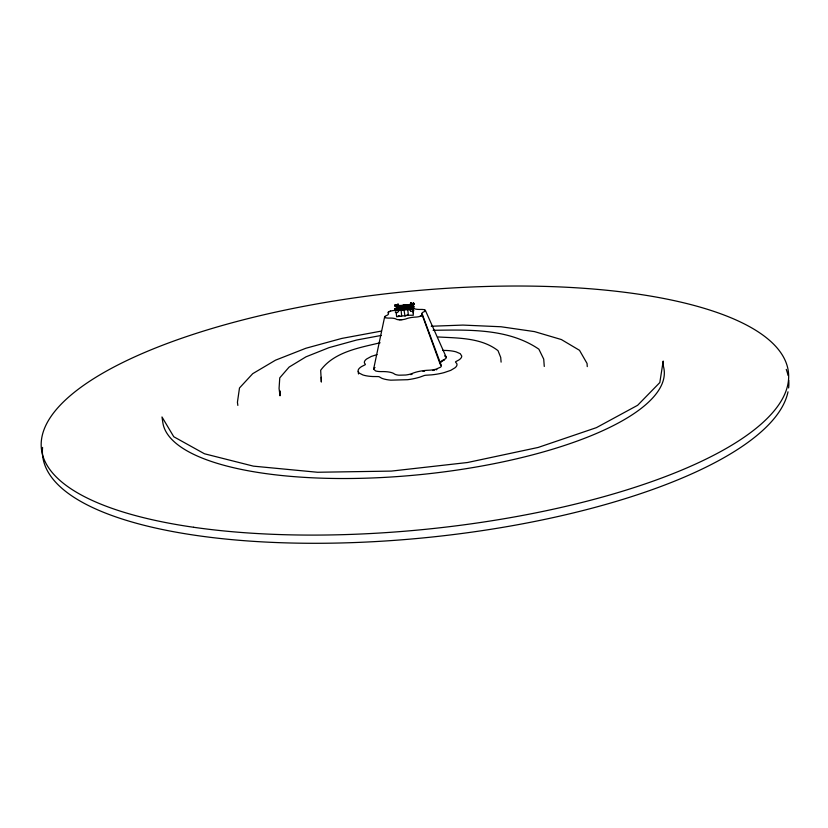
<?xml version="1.0" encoding="UTF-8"?>
<svg xmlns="http://www.w3.org/2000/svg" width="828" height="828" viewBox="0 0 828 828"><rect width="100%" height="100%" fill="white"/><g stroke="black" fill="none" stroke-linecap="round" stroke-linejoin="round"><path stroke-width="1.24" d="M411.557 309.258C414.321 307.768 408.163 307.768 411.009 306.929M410.026 304.932L410.45 304.487L410.781 306.629M410.409 308.74L401 309.465L410.295 308.772M409.26 308.264L408.711 308.378L409.311 308.74M409.425 304.663L408.928 305.128M409.477 305.025L409.436 304.549M410.45 310.873L410.295 308.264L410.409 309.434L398.413 310.521L398.113 308.347L396.933 308.378M408.763 308.74L408.711 308.264M408.214 308.751L407.624 308.264L408.339 315.24L396.612 316.741L396.167 312.384M408.163 308.264L407.624 308.264M408.39 305.221L407.78 304.952L408.183 309.351M407.252 308.844L406.838 308.937M407.438 305.294L407.397 304.818M406.413 309.02L405.999 309.113M406.631 305.387L406.589 304.787M407.045 305.284L406.993 304.808M405.534 308.73L405.161 309.299M405.813 305.232L405.761 304.756M406.217 305.242L406.175 304.766M404.747 309.393L403.867 308.989L404.964 315.986M404.933 304.714L404.157 305.273M405.399 305.211L405.347 304.735M403.453 308.979L403.505 309.455M403.681 305.004L403.319 305.449M403.743 305.356L403.691 304.89M403.919 309.475L403.867 308.989M402.636 308.937L402.677 309.413M402.853 305.066L402.48 305.635M403.091 309.434L403.039 308.958M280.299 391.023L280.009 395.794L279.067 388.435L279.76 377.858L289.096 367.094L305.987 356.827L329.047 347.636L356.713 340.008L381.222 335.443M401.808 308.906L401.859 309.382M402.015 305.377L401.663 305.822M402.066 305.729L402.015 305.253M402.273 309.403L402.222 308.916M401.445 309.361L401.404 308.885M400.659 305.553L401.176 305.439L401.663 309.941M400.711 306.029L400.669 305.439M400.172 306.029L400.131 305.439L399.634 305.915M398.423 309.631L398.423 308.223L399.303 307.685L398.744 307.271L399.593 306.971L398.796 307.85M397.606 307.24L397.895 306.329L397.295 306.246L398.289 307.064L396.985 307.612L397.616 307.467L397.409 305.967L397.523 307.126L398.237 306.95L399.044 305.449L397.368 305.584M398.785 307.726L397.947 308.233L398.672 309.475L398.009 310.034M395.67 310.645L396.581 310.572L396.426 309.082L395.142 308.585L395.298 310.603L395.66 309.092M396.902 307.581L397.844 307.333L397.73 306.205M397.564 306.991L396.922 307.271L398.061 306.464L397.171 306.588M397.388 307.602L397.336 308.44L396.881 307.902L398.289 307.064M396.519 309.92C394.2 310.5 398.547 309.03 397.875 310.365L396.581 310.572M440.951 365.055A10.867 3.26 -5.6 0 1 440.527 367.177L436.004 369.174A10.867 3.26 -5.6 0 1 429.194 370.199A18.392 5.62 -5.6 0 0 412.096 373.511A10.919 3.291 -5.9 0 1 405.792 375.012L398.961 375.198A10.919 3.291 -5.9 0 1 394.438 374.008A18.268 5.537 -6.2 0 0 381.211 371.596A10.795 3.219 -6.1 0 1 375.612 370.934L373.614 369.153L384.637 316.907A6.044 1.615 -5.9 0 1 385.941 315.81A9.977 2.65 -6.1 0 0 388.094 313.015A5.993 1.584 -5.9 0 1 388.446 311.97L391.013 310.976A5.993 1.584 -5.9 0 1 394.739 310.428A9.864 2.587 -5.9 0 0 395.587 310.386M407.78 304.952C407.045 305.18 399.665 306.96 398.651 305.449M400.99 308.865L400.431 308.968L400.99 308.865L401.652 315.841M413.389 308.202L413.451 307.136M411.889 307.685C414.124 306.909 414.393 309.527 412.034 309.175M412.644 304.207C416.919 303.452 409.86 307.157 413.638 302.82M410.502 310.79C410.574 311.877 415.097 311.09 413.555 310.293M410.553 303.307L410.998 303.007L410.76 303.938M410.595 304.062C412.447 303.234 414.942 306.008 413.141 303.39M397.295 309.796C398.164 308.896 399.406 310.086 398.775 309.258M397.295 310.314C396.612 308.099 399.758 308.451 396.829 309.03L397.047 310.562L396.933 309.889M395.298 310.603L394.728 309.672L395.422 309.299M395.308 306.184L394.966 304.745L395.67 304.963C396.126 308.037 393.9 304.756 396.426 305.842C398.051 307.002 393.714 306.298 396.136 305.739M395.298 304.611L395.618 306.495M395.049 305.573L396.115 305.128M409.891 307.323L410.512 306.795L399.655 307.55M398.589 315.706L397.926 316.275L399.831 315.934M410.854 305.304L411.371 305.987M411.04 305.139L411.661 304.942L411.112 306.122L412.779 306.629L411.868 306.008M412.52 306.277L411.516 306.308L411.578 304.683L411.319 305.511M412.23 307.136L411.982 304.663L411.412 304.818M409.839 306.733L410.45 306.205L404.623 306.246M410.709 305.946L412.075 305.097L410.709 305.946L412.106 306.795M410.346 306.681L410.988 306.122L407.862 306.236M396.954 309.517L394.687 308.958L395.722 308.378M397.957 308.73C400.452 310.21 396.85 314.64 395.256 312.042M413.451 308.834L413.752 307.83M411.268 303.7L410.429 304.859L411.982 304.663M398.61 306.039L399.044 305.449M395.546 305.335L396.053 305.708M411.03 307.188L410.75 309.206L410.802 307.095L411.205 308.534L411.485 307.705M411.216 306.836L412.53 306.06M412.054 306.319L412.354 306.888M397.461 308.295L398.361 307.757L398.061 306.464M399.303 307.685L398.475 308.813L398.423 308.223M397.533 308.337L397.554 306.764M397.792 306.857L397.005 306.018L397.844 307.095M413.037 304.207L412.634 303.524M413.068 303.534L413.896 303.752M421.752 315.675L419.444 316.544A6.065 1.625 -5.7 0 1 415.656 317.093A10.184 2.753 -5.7 0 0 406.124 318.842A6.086 1.635 -5.8 0 1 402.625 319.618L398.837 319.763A6.086 1.635 -5.8 0 1 396.312 319.204A10.143 2.732 -6 0 0 388.922 318.087A6.044 1.615 -5.9 0 1 385.786 317.786L384.637 316.907M388.705 311.814L390.568 311.09M413.679 306.877L414.217 306.484L413.7 306.194M395.049 310.034L396.146 309.765M413.224 304.218L413.959 303.866L413.244 303.648M396.426 305.842L398.392 305.149L397.792 304.921M410.823 308.523L411.205 308.534M407.686 309.196L410.336 308.885L409.756 308.461M410.978 307.778L412.354 307.695C411.568 308.834 414.931 308.316 413.131 308.316M398.102 304.259L398.454 305.77L397.005 306.018M419.899 316.42L422.001 315.52A6.065 1.625 -5.7 0 0 422.28 314.454A10.06 2.691 -5.5 0 1 424.226 311.649A6.013 1.594 -5.7 0 0 425.437 310.572L424.215 309.713A6.013 1.594 -5.7 0 0 421.059 309.434A9.905 2.608 -5.6 0 1 413.689 308.368M436.066 369.816L436.863 369.567M413.234 307.354L413.327 308.968L412.458 309.123M395.194 308.44L396.022 308.244M413.338 303.421L410.315 303.483L411.185 302.872M395.805 309.217L395.194 309.838M377.03 354.581L371.275 356.454L366.711 358.948A25.999 7.628 -6 0 0 364.382 362.788L365.314 364.299A2.339 0.693 -6.3 0 1 364.858 364.91L361.588 366.566A26.413 7.876 -6.1 0 0 358.089 370.551L358.503 373.977M404.985 315.737L408.287 315.002M404.633 306.101L398.206 307.281L399.365 308.275M397.543 308.544L397.171 308.616M397.326 308.244L397.906 308.254L398.009 310.231M412.882 308.451L411.061 308.616M380.114 342.782C359.186 347.812 334.233 351.879 320.664 370.271L321.347 382.05L321.264 377.289M381.335 331.086L341.829 338.414L305.863 348.257L275.486 360.19L252.726 373.666L239.489 387.98L237.429 402.253L237.853 405.409M409.808 306.495L399.541 307.426L399.8 309.941M399.334 309.165L400.059 309.641L399.883 309.061M398.371 309.455L398.899 309.351M399.458 309.258L400.007 309.154M401.042 309.351L398.392 309.931M407.831 305.428L410.574 304.828L410.595 303.224M395.163 306.319L395.235 305.563M394.842 310.417L394.728 309.672M396.871 308.026L397.492 308.057M414.021 304.487L413.721 303.783M411.464 305.294L411.682 304.683M397.336 306.898L397.947 306.805M410.895 305.78L411.92 305.791L411.899 306.929M412.375 306.443L411.92 305.791M411.195 307.312L410.584 307.219M394.987 310.283L395.753 309.931M402.077 319.68L399.324 319.774M396.954 305.615L398.216 305.584M411.92 306.784L412.83 306.774M431.253 326.242L462.945 325.083L501.023 326.76L534.526 331.614L561.374 339.552L579.507 350.316L587.052 363.44L587.269 366.607M433.106 330.289C468.648 329.844 508.32 328.261 538.873 349.188L543.717 359.104L544.275 366.462M397.347 307.126L396.974 307.747M398.703 305.925L407.873 305.315M398.682 306.722L410.988 305.801M408.339 315.24L413.327 315.23L412.893 310.873M442.711 350.41L446.251 350.461A26.175 7.731 -5.5 0 1 456.073 351.869L460.244 353.67L461.724 355.999A26.175 7.731 -5.5 0 1 458.981 359.911L455.938 361.567A2.37 0.704 -5.3 0 0 455.586 362.178L456.839 363.709A26.599 7.98 -5.6 0 1 455.141 367.704L450.763 370.354L444.067 372.631A26.599 7.98 -5.6 0 1 431.636 374.856L425.975 375.229A2.422 0.745 -5.6 0 0 424.06 375.601L419.817 377.144A26.724 8.063 -5.9 0 1 407.655 379.7L390.806 380.166A26.724 8.063 -5.9 0 1 381.667 378.22L379.359 376.864A2.412 0.735 -6.2 0 0 377.889 376.585L372.59 376.523A26.413 7.876 -6.1 0 1 362.871 374.949L359.062 373.014L358.224 371.472M395.67 304.963L396.343 305.014L396.467 306.495M411.609 309.196L410.75 309.206M397.192 310.314L397.999 310.365M404.933 304.839L404.944 309.217M404.416 309.92L399.386 310.107L398.361 309.041M438.178 336.965C458.422 338.166 481.182 337.627 498.011 350.658L500.712 357.427L501.106 362.126M397.699 304.083L398.579 304.425L395.463 305.035M411.216 309.196L410.502 309.01M413.327 308.968L413.151 307.695M410.802 307.664L410.626 309.082M424.505 309.807L425.395 310.428L446.313 357.396A10.692 3.157 -5.5 0 1 444.232 359.518A17.999 5.372 -5.3 0 0 439.958 363.295M411.154 305.894L412.779 306.629M385.506 317.693L384.678 317.052M444.574 355.885L446.22 357.127M397.523 307.126L398.361 307.757M400.483 309.444L400.431 308.968M413.669 306.991L412.665 307.561L412.748 308.399M394.915 309.651L395.484 309.931L395.349 309.061M422.446 314.702L441.272 365.541M421.783 313.812L439.575 362.571M398.744 307.271L398.848 308.316M397.947 308.233L398.175 310.107M397.533 308.865L397.616 309.703M396.612 304.994L396.705 305.832M395.981 305.004L396.084 306.484M396.032 309.103L396.115 309.941M394.977 308.699L395.049 309.744M409.756 305.905L410.067 309.02M409.622 306.06L409.674 306.65M409.808 308.264L409.819 309.051M409.477 309.186L409.653 309.92M413.627 304L413.545 302.955L413.482 304.88M413.389 307.24L413.617 308.844M412.82 303.483L413.006 304.952M413.151 310.438L413.41 312.984M412.396 308.492L412.51 309.165M411.226 304.983L411.309 306.215M410.75 303.12L410.823 304.569M440.682 362.488A17.999 5.382 -5.3 0 1 441.169 362.002M441.779 361.525A17.999 5.382 -5.3 0 1 442.504 361.049M443.342 360.594A17.999 5.382 -5.3 0 1 444.294 360.149M423.004 371.368A18.392 5.62 -5.6 0 1 424.567 371.172M788.742 380.331A374.96 120.619 -5.8 0 1 788.618 387.949M787.997 391.82A374.96 120.619 -5.8 0 1 396.809 540.187A374.96 120.619 -5.8 0 1 42.59 447.42M786.238 369.391A374.96 120.619 -5.8 0 1 788.008 375.384M434.472 370.188A10.867 3.271 -5.6 0 1 432.775 370.489M412.158 374.152A10.919 3.302 -5.9 0 1 410.791 374.618M440.506 364.641A17.999 5.372 -5.3 0 1 440.01 363.761M373.614 369.153A10.795 3.219 -6.1 0 1 375.001 367.518M663.166 361.256L659.823 382.546L637.643 405.285L596.398 427.652L538.148 447.451L467.53 462.51L391.375 471.091L317.548 472.26L253.389 466.143L204.454 453.765L173.776 436.749L161.988 416.96L162.764 422.104A252.054 78.929 -5.8 0 0 429.059 473.688A252.054 78.929 -5.8 0 0 663.435 366.411L663.166 361.256M193.545 527.26A375.467 119.222 -5.8 0 0 786.393 389.864A375.467 119.222 -5.8 0 0 264.846 314.557A375.467 119.222 -5.8 0 0 193.545 527.26"/></g></svg>
